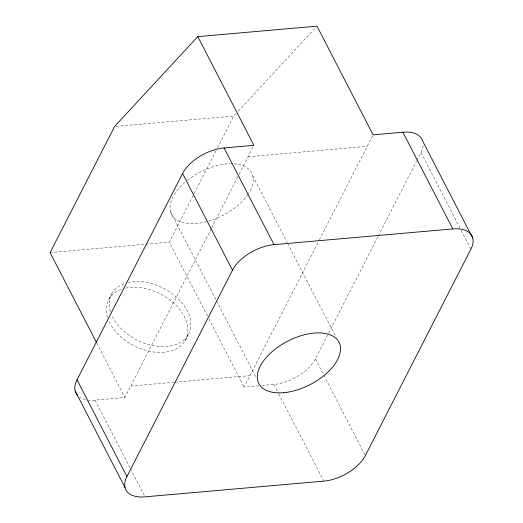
<?xml version="1.0" encoding="UTF-8"?>
<svg xmlns="http://www.w3.org/2000/svg" width="523" height="523" viewBox="0 0 523 523"><rect width="100%" height="100%" fill="white"/><g stroke="black" fill="none" stroke-linecap="round" stroke-linejoin="round"><path stroke-width="0.39" stroke-dasharray="2.62 1.96" d="M108.934 299.228L111.863 293.501M207.448 316.042L169.302 242.129L193.765 194.301M194.138 193.575L217.117 148.637M217.49 147.917L233.801 116.028L236.017 113.628M87.779 400.043A34.708 18.802 -27.3 0 0 95.094 400.147L124.899 397.532L211.285 228.616M211.658 227.891L238.75 174.917M239.122 174.192L253.158 146.747M185.266 340.434L188.202 334.7M258.604 385.784L244.104 387.053L318.991 240.632M319.363 239.907L372.729 135.562M261.82 385.497L273.902 384.438A34.708 18.802 -27.3 0 0 315.434 358.889L377.868 236.821M378.234 236.095L416.511 161.254M416.883 160.528L420.969 152.533A34.708 18.802 -27.3 0 0 423.172 145.113M238.233 111.229L315.885 27.346M116.217 126.357L233.801 116.028M248.026 156.782L367.231 146.309M50.097 252.609L144.976 244.267M145.786 244.195L169.302 242.129M130.763 386.066L173.741 382.287M174.551 382.215L249.968 375.592M420.969 152.533L460.828 229.754M461.201 230.473L470.883 249.236M252.772 175.872L287.245 242.665M287.617 243.391L335.583 336.322M315.434 358.889L365.342 455.592M273.902 384.438L278.373 393.093M278.746 393.819L323.815 481.14M170.42 211.573L216.136 300.15M216.515 300.875L256.237 377.835M208.945 318.938L244.104 387.053M96.847 343.186L124.899 397.532M95.094 400.147L130.109 467.987M130.482 468.706L144.636 496.131M85.354 399.605A34.708 18.802 -27.3 0 1 79.692 397.225M125.657 288.127A43.383 29.085 27.1 0 1 183.311 314.676A43.383 29.085 27.1 0 1 163.287 352.28A43.383 29.085 27.1 0 1 108.536 320.272M107.509 317.422A43.383 29.085 27.1 0 1 121.303 289.376M127.828 282.57A43.383 29.085 27.1 0 1 185.822 308.243A43.383 29.085 27.1 0 1 167.04 346.481A43.383 29.085 27.1 0 1 111.772 315.251M110.438 311.688A43.383 29.085 27.1 0 1 124.232 283.643M187.397 180.35A45.122 24.444 -27.3 0 1 238.959 164.503A45.122 24.444 -27.3 0 1 248.451 193.582M248.02 194.242A45.122 24.444 -27.3 0 1 208.337 221.236M206.899 221.634A45.122 24.444 -27.3 0 1 171.577 214.567A45.122 24.444 -27.3 0 1 185.665 181.769"/><path stroke-width="0.78" d="M77.456 395.283A34.708 18.802 -27.3 0 1 77.018 379.835L182.56 173.479A34.708 18.802 -27.3 0 1 224.086 147.937L253.89 145.316L197.792 36.623L114.596 126.501L50.097 252.609L96.474 342.46M126.932 476.538L232.474 270.182A34.708 18.802 -27.3 0 1 274 244.64L452.807 228.924A34.708 18.802 -27.3 0 1 470.883 249.236L365.342 455.592A34.708 18.802 -27.3 0 1 323.815 481.14L145.008 496.85A34.708 18.802 -27.3 0 1 126.932 476.538L77.018 379.835M197.792 36.623L316.997 26.15L373.095 134.842L402.9 132.221A34.708 18.802 -27.3 0 1 422.846 141.419L472.753 238.122M402.9 132.221L452.807 228.924M224.086 147.937L274 244.64M182.56 173.479L232.474 270.182M75.149 390.949L125.062 487.652M283.662 392.695A45.122 24.444 -27.3 0 0 340.081 345.036A45.122 24.444 -27.3 0 0 272.98 350.933A45.122 24.444 -27.3 0 0 283.662 392.695"/></g></svg>
